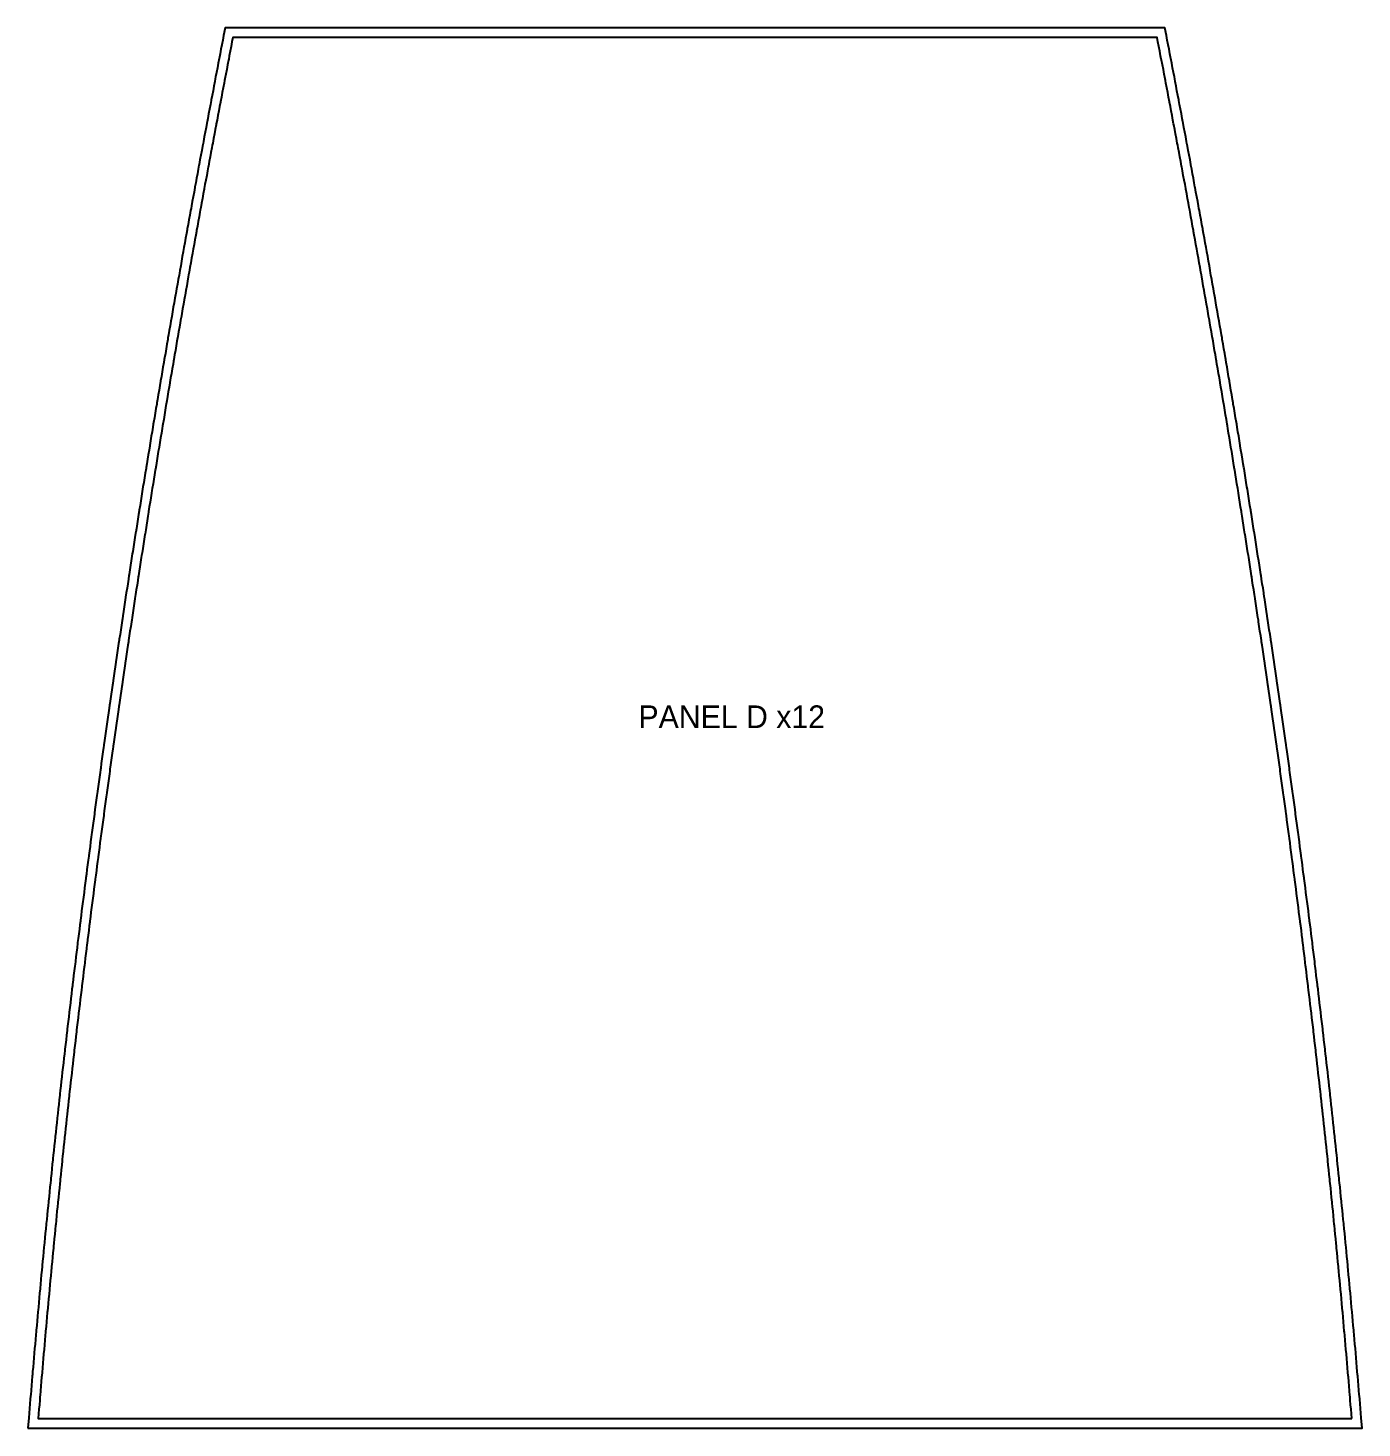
# Model space of a CAD drawing. Header units: millimetres. Extents: x 8 to 17190, y -602 to 3691.
# Drawn here: x 10936 to 14476, y -25 to 3690 of the extents above; entities that cross this region are included whole.
import ezdxf

# ---------------------------------------------------------------- set-up
doc = ezdxf.new("R2010")
doc.units = ezdxf.units.MM
for name, color, linetype in [('CUT', 7, 'Continuous'), ('NOTES', 7, 'Continuous'), ('SEW', 7, 'Continuous')]:
    doc.layers.add(name, color=color, linetype=linetype)

msp = doc.modelspace()

# ---------------------------------------------------------------- linework, layer by layer
at = {"layer": 'CUT'}
msp.add_lwpolyline([(10936.3, -25), (14476.4, -25), (14474.2, 2), (14474.2, 2.3), (14473.2, 14.5), (14472.2, 26.7), (14471.2, 39), (14470.2, 51.2), (14469.5, 59.3), (14469.2, 63.4), (14468.2, 75.7), (14467.1, 87.9), (14466.1, 100.1), (14465.1, 112.3), (14464.7, 116.7), (14464, 124.6), (14463, 136.8), (14461.9, 149), (14460.9, 161.3), (14459.8, 173.5), (14459.8, 174), (14458.8, 185.7), (14457.7, 197.9), (14456.6, 210.2), (14455.5, 222.4), (14454.7, 231.3), (14454.4, 234.6), (14453.3, 246.8), (14452.2, 259.1), (14451.1, 271.3), (14450, 283.5), (14449.6, 288.6), (14448.9, 295.8), (14447.8, 308), (14446.7, 320.2), (14445.6, 332.4), (14444.4, 344.7), (14444.3, 345.9), (14443.3, 356.9), (14442.1, 369.1), (14441, 381.4), (14439.8, 393.6), (14438.9, 403.2), (14438.7, 405.8), (14437.5, 418), (14436.3, 430.3), (14435.2, 442.5), (14434, 454.7), (14433.4, 460.6), (14432.8, 466.9), (14431.6, 479.2), (14430.4, 491.4), (14429.2, 503.6), (14428, 515.9), (14427.8, 517.9), (14426.8, 528.1), (14425.6, 540.3), (14424.3, 552.5), (14423.1, 564.8), (14422.1, 575.2), (14421.9, 577), (14420.6, 589.2), (14419.4, 601.5), (14418.1, 613.7), (14416.9, 625.9), (14416.2, 632.5), (14415.6, 638.1), (14414.4, 650.4), (14413.1, 662.6), (14411.8, 674.8), (14410.6, 687), (14410.3, 689.8), (14409.3, 699.3), (14408, 711.5), (14406.7, 723.7), (14405.4, 736), (14404.2, 747.1), (14404.1, 748.2), (14402.8, 760.4), (14401.5, 772.6), (14400.1, 784.9), (14398.8, 797.1), (14398, 804.4), (14397.5, 809.3), (14396.1, 821.6), (14394.8, 833.8), (14393.5, 846), (14392.1, 858.2), (14391.7, 861.8), (14390.8, 870.5), (14389.4, 882.7), (14388, 894.9), (14386.7, 907.1), (14385.3, 919.1), (14385.3, 919.4), (14383.9, 931.6), (14382.5, 943.8), (14381.1, 956.1), (14379.7, 968.3), (14378.8, 976.4), (14378.3, 980.5), (14376.9, 992.7), (14375.5, 1005), (14374.1, 1017.2), (14372.7, 1029.4), (14372.2, 1033.7), (14371.2, 1041.6), (14369.8, 1053.9), (14368.4, 1066.1), (14366.9, 1078.3), (14365.5, 1090.6), (14365.4, 1091), (14364, 1102.8), (14362.6, 1115), (14361.1, 1127.2), (14359.7, 1139.5), (14358.6, 1148.3), (14358.2, 1151.7), (14356.7, 1163.9), (14355.2, 1176.1), (14353.8, 1188.4), (14352.3, 1200.6), (14351.6, 1205.6), (14350.8, 1212.8), (14349.3, 1225.1), (14347.8, 1237.3), (14346.2, 1249.5), (14344.7, 1261.7), (14344.6, 1263), (14343.2, 1274), (14341.7, 1286.2), (14340.2, 1298.4), (14338.6, 1310.6), (14337.4, 1320.3), (14337.1, 1322.9), (14335.5, 1335.1), (14334, 1347.3), (14332.4, 1359.6), (14330.9, 1371.8), (14330.1, 1377.6), (14329.3, 1384), (14327.7, 1396.2), (14326.2, 1408.5), (14324.6, 1420.7), (14323, 1432.9), (14322.8, 1434.9), (14321.4, 1445.1), (14319.8, 1457.4), (14318.2, 1469.6), (14316.6, 1481.8), (14315.3, 1492.2), (14315, 1494), (14313.4, 1506.3), (14311.8, 1518.5), (14310.2, 1530.7), (14308.5, 1543), (14307.7, 1549.5), (14306.9, 1555.2), (14305.3, 1567.4), (14303.6, 1579.6), (14302, 1591.9), (14300.3, 1604.1), (14300, 1606.8), (14298.7, 1616.3), (14297, 1628.5), (14295.4, 1640.8), (14293.7, 1653), (14292.2, 1664.1), (14292, 1665.2), (14290.3, 1677.5), (14288.6, 1689.7), (14287, 1701.9), (14285.3, 1714.1), (14284.2, 1721.5), (14283.6, 1726.4), (14281.9, 1738.6), (14280.1, 1750.8), (14278.4, 1763), (14276.7, 1775.3), (14276.2, 1778.8), (14275, 1787.5), (14273.3, 1799.7), (14271.5, 1811.9), (14269.8, 1824.2), (14268.1, 1836.1), (14268.1, 1836.4), (14266.3, 1848.6), (14264.6, 1860.9), (14262.8, 1873.1), (14261, 1885.3), (14259.9, 1893.4), (14259.3, 1897.5), (14257.5, 1909.8), (14255.7, 1922), (14254, 1934.2), (14252.2, 1946.4), (14251.6, 1950.7), (14250.4, 1958.7), (14248.6, 1970.9), (14246.8, 1983.1), (14245, 1995.3), (14243.2, 2007.6), (14243.1, 2008), (14241.4, 2019.8), (14239.6, 2032), (14237.8, 2044.2), (14235.9, 2056.5), (14234.6, 2065.3), (14234.1, 2068.7), (14232.3, 2080.9), (14230.4, 2093.2), (14228.6, 2105.4), (14226.7, 2117.6), (14226, 2122.6), (14224.9, 2129.8), (14223, 2142.1), (14221.2, 2154.3), (14219.3, 2166.5), (14217.4, 2178.7), (14217.2, 2179.9), (14215.6, 2191), (14213.7, 2203.2), (14211.8, 2215.4), (14209.9, 2227.6), (14208.4, 2237.2), (14208, 2239.9), (14206.1, 2252.1), (14204.2, 2264.3), (14202.3, 2276.5), (14200.4, 2288.8), (14199.5, 2294.6), (14198.5, 2301), (14196.6, 2313.2), (14194.6, 2325.5), (14192.7, 2337.7), (14190.8, 2349.9), (14190.5, 2351.9), (14188.8, 2362.1), (14186.9, 2374.4), (14185, 2386.6), (14183, 2398.8), (14181.3, 2409.2), (14181, 2411), (14179.1, 2423.3), (14177.1, 2435.5), (14175.2, 2447.7), (14173.2, 2459.9), (14172.1, 2466.5), (14171.2, 2472.2), (14169.2, 2484.4), (14167.2, 2496.6), (14165.2, 2508.8), (14163.3, 2521.1), (14162.8, 2523.8), (14161.3, 2533.3), (14159.2, 2545.5), (14157.2, 2557.7), (14155.2, 2570), (14153.4, 2581.1), (14153.2, 2582.2), (14151.2, 2594.4), (14149.2, 2606.6), (14147.1, 2618.9), (14145.1, 2631.1), (14143.9, 2638.4), (14143.1, 2643.3), (14141, 2655.6), (14139, 2667.8), (14136.9, 2680), (14134.9, 2692.2), (14134.3, 2695.7), (14132.8, 2704.5), (14130.7, 2716.7), (14128.7, 2728.9), (14126.6, 2741.1), (14124.6, 2753), (14124.5, 2753.4), (14122.4, 2765.6), (14120.4, 2777.8), (14118.3, 2790), (14116.2, 2802.3), (14114.8, 2810.3), (14114.1, 2814.5), (14112, 2826.7), (14109.9, 2838.9), (14107.8, 2851.2), (14105.6, 2863.4), (14104.9, 2867.6), (14103.5, 2875.6), (14101.4, 2887.8), (14099.3, 2900.1), (14097.1, 2912.3), (14095, 2924.5), (14094.9, 2924.9), (14092.9, 2936.7), (14090.7, 2949), (14088.6, 2961.2), (14086.4, 2973.4), (14084.9, 2982.2), (14084.3, 2985.6), (14082.1, 2997.9), (14080, 3010.1), (14077.8, 3022.3), (14075.6, 3034.5), (14074.7, 3039.5), (14073.4, 3046.8), (14071.3, 3059), (14069.1, 3071.2), (14066.9, 3083.4), (14064.7, 3095.7), (14064.5, 3096.9), (14062.5, 3107.9), (14060.3, 3120.1), (14058.1, 3132.3), (14055.9, 3144.6), (14054.1, 3154.1), (14053.7, 3156.8), (14051.4, 3169), (14049.2, 3181.2), (14047, 3193.5), (14044.8, 3205.7), (14043.7, 3211.5), (14042.5, 3217.9), (14040.3, 3230.1), (14038.1, 3242.4), (14035.8, 3254.6), (14033.6, 3266.8), (14033.2, 3268.8), (14031.3, 3279), (14029.1, 3291.3), (14026.8, 3303.5), (14024.5, 3315.7), (14022.6, 3326.1), (14022.3, 3327.9), (14020, 3340.2), (14017.7, 3352.4), (14015.4, 3364.6), (14013.1, 3376.8), (14011.9, 3383.4), (14010.9, 3389.1), (14008.6, 3401.3), (14006.3, 3413.5), (14004, 3425.7), (14001.7, 3438), (14001.1, 3440.7), (13999.3, 3450.2), (13997, 3462.4), (13994.7, 3474.6), (13992.4, 3486.9), (13990.3, 3498), (13990.1, 3499.1), (13987.8, 3511.3), (13985.4, 3523.5), (13983.1, 3535.8), (13980.7, 3548), (13979.4, 3555.3), (13978.4, 3560.2), (13976.1, 3572.4), (13973.7, 3584.7), (13971.4, 3596.9), (13969, 3609.1), (13968.3, 3612.6), (13966.6, 3621.3), (13964.3, 3633.6), (13961.9, 3645.8), (13959.5, 3658), (13957.2, 3669.9), (13953.3, 3690.1), (11459.4, 3690.1), (11455.5, 3669.9), (11453.2, 3658), (11450.8, 3645.8), (11448.5, 3633.6), (11446.1, 3621.3), (11444.4, 3612.6), (11443.7, 3609.1), (11441.4, 3596.9), (11439, 3584.7), (11436.7, 3572.4), (11434.3, 3560.2), (11433.4, 3555.3), (11432, 3548), (11429.6, 3535.8), (11427.3, 3523.5), (11425, 3511.3), (11422.7, 3499.1), (11422.4, 3498), (11420.3, 3486.9), (11418, 3474.6), (11415.7, 3462.4), (11413.4, 3450.2), (11411.6, 3440.7), (11411.1, 3438), (11408.8, 3425.7), (11406.5, 3413.5), (11404.2, 3401.3), (11401.9, 3389.1), (11400.8, 3383.4), (11399.6, 3376.8), (11397.3, 3364.6), (11395, 3352.4), (11392.7, 3340.2), (11390.5, 3327.9), (11390.1, 3326.1), (11388.2, 3315.7), (11385.9, 3303.5), (11383.7, 3291.3), (11381.4, 3279), (11379.5, 3268.8), (11379.2, 3266.8), (11376.9, 3254.6), (11374.7, 3242.4), (11372.4, 3230.1), (11370.2, 3217.9), (11369, 3211.5), (11368, 3205.7), (11365.7, 3193.5), (11363.5, 3181.2), (11361.3, 3169), (11359.1, 3156.8), (11358.6, 3154.1), (11356.9, 3144.6), (11354.6, 3132.3), (11352.4, 3120.1), (11350.2, 3107.9), (11348.3, 3096.9), (11348, 3095.7), (11345.9, 3083.4), (11343.7, 3071.2), (11341.5, 3059), (11339.3, 3046.8), (11338, 3039.5), (11337.1, 3034.5), (11334.9, 3022.3), (11332.8, 3010.1), (11330.6, 2997.9), (11328.5, 2985.6), (11327.9, 2982.2), (11326.3, 2973.4), (11324.1, 2961.2), (11322, 2949), (11319.9, 2936.7), (11317.8, 2924.9), (11317.7, 2924.5), (11315.6, 2912.3), (11313.5, 2900.1), (11311.3, 2887.8), (11309.2, 2875.6), (11307.8, 2867.6), (11307.1, 2863.4), (11305, 2851.2), (11302.9, 2838.9), (11300.8, 2826.7), (11298.6, 2814.5), (11297.9, 2810.3), (11296.6, 2802.3), (11294.5, 2790), (11292.4, 2777.8), (11290.3, 2765.6), (11288.2, 2753.4), (11288.1, 2753), (11286.1, 2741.1), (11284.1, 2728.9), (11282, 2716.7), (11279.9, 2704.5), (11278.4, 2695.7), (11277.9, 2692.2), (11275.8, 2680), (11273.8, 2667.8), (11271.7, 2655.6), (11269.7, 2643.3), (11268.8, 2638.4), (11267.6, 2631.1), (11265.6, 2618.9), (11263.6, 2606.6), (11261.5, 2594.4), (11259.5, 2582.2), (11259.3, 2581.1), (11257.5, 2570), (11255.5, 2557.7), (11253.5, 2545.5), (11251.5, 2533.3), (11249.9, 2523.8), (11249.5, 2521.1), (11247.5, 2508.8), (11245.5, 2496.6), (11243.5, 2484.4), (11241.5, 2472.2), (11240.6, 2466.5), (11239.6, 2459.9), (11237.6, 2447.7), (11235.6, 2435.5), (11233.6, 2423.3), (11231.7, 2411), (11231.4, 2409.2), (11229.7, 2398.8), (11227.8, 2386.6), (11225.8, 2374.4), (11223.9, 2362.1), (11222.3, 2351.9), (11222, 2349.9), (11220, 2337.7), (11218.1, 2325.5), (11216.2, 2313.2), (11214.3, 2301), (11213.2, 2294.6), (11212.3, 2288.8), (11210.4, 2276.5), (11208.5, 2264.3), (11206.6, 2252.1), (11204.7, 2239.9), (11204.3, 2237.2), (11202.8, 2227.6), (11200.9, 2215.4), (11199.1, 2203.2), (11197.2, 2191), (11195.5, 2179.9), (11195.3, 2178.7), (11193.4, 2166.5), (11191.6, 2154.3), (11189.7, 2142.1), (11187.8, 2129.8), (11186.8, 2122.6), (11186, 2117.6), (11184.1, 2105.4), (11182.3, 2093.2), (11180.5, 2080.9), (11178.6, 2068.7), (11178.1, 2065.3), (11176.8, 2056.5), (11175, 2044.2), (11173.2, 2032), (11171.3, 2019.8), (11169.6, 2008), (11169.5, 2007.6), (11167.7, 1995.3), (11165.9, 1983.1), (11164.1, 1970.9), (11162.3, 1958.7), (11161.2, 1950.7), (11160.6, 1946.4), (11158.8, 1934.2), (11157, 1922), (11155.2, 1909.8), (11153.4, 1897.5), (11152.8, 1893.4), (11151.7, 1885.3), (11149.9, 1873.1), (11148.2, 1860.9), (11146.4, 1848.6), (11144.7, 1836.4), (11144.6, 1836.1), (11142.9, 1824.2), (11141.2, 1811.9), (11139.5, 1799.7), (11137.7, 1787.5), (11136.5, 1778.8), (11136, 1775.3), (11134.3, 1763), (11132.6, 1750.8), (11130.9, 1738.6), (11129.2, 1726.4), (11128.5, 1721.5), (11127.5, 1714.1), (11125.8, 1701.9), (11124.1, 1689.7), (11122.4, 1677.5), (11120.7, 1665.2), (11120.6, 1664.1), (11119.1, 1653), (11117.4, 1640.8), (11115.7, 1628.5), (11114.1, 1616.3), (11112.8, 1606.8), (11112.4, 1604.1), (11110.7, 1591.9), (11109.1, 1579.6), (11107.5, 1567.4), (11105.8, 1555.2), (11105.1, 1549.5), (11104.2, 1543), (11102.6, 1530.7), (11100.9, 1518.5), (11099.3, 1506.3), (11097.7, 1494), (11097.5, 1492.2), (11096.1, 1481.8), (11094.5, 1469.6), (11092.9, 1457.4), (11091.3, 1445.1), (11090, 1434.9), (11089.7, 1432.9), (11088.1, 1420.7), (11086.6, 1408.5), (11085, 1396.2), (11083.4, 1384), (11082.6, 1377.6), (11081.9, 1371.8), (11080.3, 1359.6), (11078.7, 1347.3), (11077.2, 1335.1), (11075.6, 1322.9), (11075.3, 1320.3), (11074.1, 1310.6), (11072.6, 1298.4), (11071, 1286.2), (11069.5, 1274), (11068.1, 1263), (11068, 1261.7), (11066.5, 1249.5), (11065, 1237.3), (11063.5, 1225.1), (11062, 1212.8), (11061.1, 1205.6), (11060.5, 1200.6), (11059, 1188.4), (11057.5, 1176.1), (11056, 1163.9), (11054.5, 1151.7), (11054.1, 1148.3), (11053.1, 1139.5), (11051.6, 1127.2), (11050.1, 1115), (11048.7, 1102.8), (11047.3, 1091), (11047.2, 1090.6), (11045.8, 1078.3), (11044.3, 1066.1), (11042.9, 1053.9), (11041.5, 1041.6), (11040.6, 1033.7), (11040.1, 1029.4), (11038.6, 1017.2), (11037.2, 1005), (11035.8, 992.7), (11034.4, 980.5), (11033.9, 976.4), (11033, 968.3), (11031.6, 956.1), (11030.2, 943.8), (11028.8, 931.6), (11027.4, 919.4), (11027.4, 919.1), (11026.1, 907.1), (11024.7, 894.9), (11023.3, 882.7), (11022, 870.5), (11021, 861.8), (11020.6, 858.2), (11019.3, 846), (11017.9, 833.8), (11016.6, 821.6), (11015.3, 809.3), (11014.7, 804.4), (11013.9, 797.1), (11012.6, 784.9), (11011.3, 772.6), (11010, 760.4), (11008.7, 748.2), (11008.5, 747.1), (11007.3, 736), (11006, 723.7), (11004.8, 711.5), (11003.5, 699.3), (11002.5, 689.8), (11002.2, 687), (11000.9, 674.8), (10999.6, 662.6), (10998.4, 650.4), (10997.1, 638.1), (10996.5, 632.5), (10995.8, 625.9), (10994.6, 613.7), (10993.3, 601.5), (10992.1, 589.2), (10990.9, 577), (10990.7, 575.2), (10989.6, 564.8), (10988.4, 552.5), (10987.2, 540.3), (10986, 528.1), (10984.9, 517.9), (10984.7, 515.9), (10983.5, 503.6), (10982.3, 491.4), (10981.1, 479.2), (10979.9, 466.9), (10979.3, 460.6), (10978.8, 454.7), (10977.6, 442.5), (10976.4, 430.3), (10975.2, 418), (10974.1, 405.8), (10973.8, 403.2), (10972.9, 393.6), (10971.7, 381.4), (10970.6, 369.1), (10969.5, 356.9), (10968.4, 345.9), (10968.3, 344.7), (10967.2, 332.4), (10966.1, 320.2), (10964.9, 308), (10963.8, 295.8), (10963.2, 288.6), (10962.7, 283.5), (10961.6, 271.3), (10960.5, 259.1), (10959.4, 246.8), (10958.3, 234.6), (10958, 231.3), (10957.2, 222.4), (10956.1, 210.2), (10955.1, 197.9), (10954, 185.7), (10953, 174), (10952.9, 173.5), (10951.9, 161.3), (10950.8, 149), (10949.7, 136.8), (10948.7, 124.6), (10948, 116.7), (10947.7, 112.3), (10946.6, 100.1), (10945.6, 87.9), (10944.6, 75.7), (10943.6, 63.4), (10943.2, 59.3), (10942.5, 51.2), (10941.5, 39), (10940.5, 26.7), (10939.5, 14.5), (10938.5, 2.3), (10938.5, 2)], close=True, dxfattribs=at)
at = {"layer": 'SEW'}
msp.add_lwpolyline([(14449.3, 0), (14449.3, 0.3), (14448.3, 12.5), (14447.3, 24.7), (14446.3, 36.9), (14445.3, 49.1), (14444.6, 57.3), (14444.3, 61.4), (14443.2, 73.6), (14442.2, 85.8), (14441.2, 98), (14440.2, 110.2), (14439.8, 114.5), (14439.1, 122.4), (14438.1, 134.7), (14437, 146.9), (14436, 159.1), (14434.9, 171.3), (14434.9, 171.8), (14433.8, 183.5), (14432.8, 195.7), (14431.7, 208), (14430.6, 220.2), (14429.8, 229.1), (14429.5, 232.4), (14428.4, 244.6), (14427.3, 256.8), (14426.2, 269.1), (14425.1, 281.3), (14424.7, 286.3), (14424, 293.5), (14422.9, 305.7), (14421.8, 317.9), (14420.7, 330.1), (14419.5, 342.4), (14419.4, 343.6), (14418.4, 354.6), (14417.2, 366.8), (14416.1, 379), (14414.9, 391.2), (14414, 400.9), (14413.8, 403.4), (14412.6, 415.7), (14411.4, 427.9), (14410.3, 440.1), (14409.1, 452.3), (14408.5, 458.1), (14407.9, 464.5), (14406.7, 476.7), (14405.5, 489), (14404.3, 501.2), (14403.1, 513.4), (14402.9, 515.4), (14401.9, 525.6), (14400.7, 537.8), (14399.5, 550.1), (14398.2, 562.3), (14397.2, 572.7), (14397, 574.5), (14395.8, 586.7), (14394.5, 598.9), (14393.3, 611.1), (14392, 623.4), (14391.3, 629.9), (14390.8, 635.6), (14389.5, 647.8), (14388.2, 660), (14387, 672.2), (14385.7, 684.4), (14385.4, 687.2), (14384.4, 696.7), (14383.1, 708.9), (14381.8, 721.1), (14380.5, 733.3), (14379.3, 744.5), (14379.2, 745.5), (14377.9, 757.7), (14376.6, 770), (14375.3, 782.2), (14374, 794.4), (14373.2, 801.7), (14372.6, 806.6), (14371.3, 818.8), (14370, 831), (14368.6, 843.3), (14367.3, 855.5), (14366.9, 859), (14365.9, 867.7), (14364.5, 879.9), (14363.2, 892.1), (14361.8, 904.4), (14360.5, 916.3), (14360.4, 916.6), (14359.1, 928.8), (14357.7, 941), (14356.3, 953.2), (14354.9, 965.4), (14354, 973.5), (14353.5, 977.7), (14352.1, 989.9), (14350.7, 1002.1), (14349.3, 1014.3), (14347.8, 1026.5), (14347.3, 1030.8), (14346.4, 1038.7), (14345, 1051), (14343.6, 1063.2), (14342.1, 1075.4), (14340.7, 1087.6), (14340.6, 1088.1), (14339.2, 1099.8), (14337.8, 1112), (14336.3, 1124.3), (14334.8, 1136.5), (14333.8, 1145.3), (14333.4, 1148.7), (14331.9, 1160.9), (14330.4, 1173.1), (14328.9, 1185.4), (14327.4, 1197.6), (14326.8, 1202.6), (14326, 1209.8), (14324.5, 1222), (14322.9, 1234.2), (14321.4, 1246.4), (14319.9, 1258.7), (14319.8, 1259.9), (14318.4, 1270.9), (14316.9, 1283.1), (14315.4, 1295.3), (14313.8, 1307.5), (14312.6, 1317.1), (14312.3, 1319.7), (14310.7, 1332), (14309.2, 1344.2), (14307.6, 1356.4), (14306.1, 1368.6), (14305.3, 1374.4), (14304.5, 1380.8), (14302.9, 1393), (14301.4, 1405.3), (14299.8, 1417.5), (14298.2, 1429.7), (14298, 1431.7), (14296.6, 1441.9), (14295, 1454.1), (14293.4, 1466.3), (14291.8, 1478.6), (14290.5, 1488.9), (14290.2, 1490.8), (14288.6, 1503), (14287, 1515.2), (14285.4, 1527.4), (14283.8, 1539.7), (14282.9, 1546.2), (14282.1, 1551.9), (14280.5, 1564.1), (14278.9, 1576.3), (14277.2, 1588.5), (14275.6, 1600.7), (14275.2, 1603.5), (14273.9, 1613), (14272.2, 1625.2), (14270.6, 1637.4), (14268.9, 1649.6), (14267.4, 1660.7), (14267.2, 1661.8), (14265.6, 1674), (14263.9, 1686.3), (14262.2, 1698.5), (14260.5, 1710.7), (14259.5, 1718), (14258.8, 1722.9), (14257.1, 1735.1), (14255.4, 1747.3), (14253.7, 1759.6), (14252, 1771.8), (14251.5, 1775.3), (14250.2, 1784), (14248.5, 1796.2), (14246.8, 1808.4), (14245, 1820.7), (14243.4, 1832.5), (14243.3, 1832.9), (14241.6, 1845.1), (14239.8, 1857.3), (14238.1, 1869.5), (14236.3, 1881.7), (14235.1, 1889.8), (14234.5, 1894), (14232.8, 1906.2), (14231, 1918.4), (14229.2, 1930.6), (14227.4, 1942.8), (14226.8, 1947.1), (14225.7, 1955), (14223.9, 1967.3), (14222.1, 1979.5), (14220.3, 1991.7), (14218.5, 2003.9), (14218.4, 2004.4), (14216.7, 2016.1), (14214.8, 2028.3), (14213, 2040.6), (14211.2, 2052.8), (14209.9, 2061.6), (14209.4, 2065), (14207.5, 2077.2), (14205.7, 2089.4), (14203.9, 2101.6), (14202, 2113.9), (14201.3, 2118.9), (14200.2, 2126.1), (14198.3, 2138.3), (14196.5, 2150.5), (14194.6, 2162.7), (14192.7, 2175), (14192.5, 2176.2), (14190.8, 2187.2), (14189, 2199.4), (14187.1, 2211.6), (14185.2, 2223.8), (14183.7, 2233.4), (14183.3, 2236), (14181.4, 2248.3), (14179.5, 2260.5), (14177.6, 2272.7), (14175.7, 2284.9), (14174.8, 2290.7), (14173.8, 2297.1), (14171.9, 2309.3), (14169.9, 2321.6), (14168, 2333.8), (14166.1, 2346), (14165.8, 2348), (14164.1, 2358.2), (14162.2, 2370.4), (14160.3, 2382.6), (14158.3, 2394.9), (14156.7, 2405.2), (14156.4, 2407.1), (14154.4, 2419.3), (14152.4, 2431.5), (14150.5, 2443.7), (14148.5, 2456), (14147.4, 2462.5), (14146.5, 2468.2), (14144.5, 2480.4), (14142.6, 2492.6), (14140.6, 2504.8), (14138.6, 2517), (14138.1, 2519.8), (14136.6, 2529.3), (14134.6, 2541.5), (14132.6, 2553.7), (14130.6, 2565.9), (14128.7, 2577), (14128.5, 2578.1), (14126.5, 2590.3), (14124.5, 2602.6), (14122.5, 2614.8), (14120.4, 2627), (14119.2, 2634.3), (14118.4, 2639.2), (14116.4, 2651.4), (14114.3, 2663.6), (14112.3, 2675.9), (14110.2, 2688.1), (14109.6, 2691.6), (14108.2, 2700.3), (14106.1, 2712.5), (14104, 2724.7), (14102, 2736.9), (14099.9, 2748.8), (14099.9, 2749.2), (14097.8, 2761.4), (14095.7, 2773.6), (14093.6, 2785.8), (14091.5, 2798), (14090.2, 2806.1), (14089.4, 2810.3), (14087.3, 2822.5), (14085.2, 2834.7), (14083.1, 2846.9), (14081, 2859.1), (14080.3, 2863.4), (14078.9, 2871.3), (14076.8, 2883.6), (14074.7, 2895.8), (14072.5, 2908), (14070.4, 2920.2), (14070.3, 2920.6), (14068.2, 2932.4), (14066.1, 2944.6), (14064, 2956.9), (14061.8, 2969.1), (14060.3, 2977.9), (14059.7, 2981.3), (14057.5, 2993.5), (14055.3, 3005.7), (14053.2, 3017.9), (14051, 3030.2), (14050.1, 3035.2), (14048.8, 3042.4), (14046.6, 3054.6), (14044.5, 3066.8), (14042.3, 3079), (14040.1, 3091.3), (14039.9, 3092.4), (14037.9, 3103.5), (14035.7, 3115.7), (14033.5, 3127.9), (14031.3, 3140.1), (14029.5, 3149.7), (14029.1, 3152.3), (14026.8, 3164.6), (14024.6, 3176.8), (14022.4, 3189), (14020.2, 3201.2), (14019.1, 3207), (14017.9, 3213.4), (14015.7, 3225.6), (14013.5, 3237.9), (14011.2, 3250.1), (14009, 3262.3), (14008.6, 3264.2), (14006.7, 3274.5), (14004.5, 3286.7), (14002.2, 3298.9), (13999.9, 3311.2), (13998, 3321.5), (13997.7, 3323.4), (13995.4, 3335.6), (13993.1, 3347.8), (13990.8, 3360), (13988.6, 3372.2), (13987.3, 3378.8), (13986.3, 3384.5), (13984, 3396.7), (13981.7, 3408.9), (13979.4, 3421.1), (13977.1, 3433.3), (13976.6, 3436), (13974.8, 3445.6), (13972.5, 3457.8), (13970.2, 3470), (13967.8, 3482.2), (13965.7, 3493.3), (13965.5, 3494.4), (13963.2, 3506.6), (13960.9, 3518.9), (13958.5, 3531.1), (13956.2, 3543.3), (13954.8, 3550.6), (13953.9, 3555.5), (13951.5, 3567.7), (13949.2, 3579.9), (13946.8, 3592.2), (13944.4, 3604.4), (13943.8, 3607.8), (13942.1, 3616.6), (13939.7, 3628.8), (13937.4, 3641), (13935, 3653.2), (13932.7, 3665.1), (11480, 3665.1), (11477.7, 3653.2), (11475.4, 3641), (11473, 3628.8), (11470.6, 3616.6), (11468.9, 3607.8), (11468.3, 3604.4), (11465.9, 3592.2), (11463.6, 3579.9), (11461.2, 3567.7), (11458.9, 3555.5), (11457.9, 3550.6), (11456.5, 3543.3), (11454.2, 3531.1), (11451.9, 3518.9), (11449.5, 3506.6), (11447.2, 3494.4), (11447, 3493.3), (11444.9, 3482.2), (11442.6, 3470), (11440.3, 3457.8), (11437.9, 3445.6), (11436.1, 3436), (11435.6, 3433.3), (11433.3, 3421.1), (11431, 3408.9), (11428.7, 3396.7), (11426.5, 3384.5), (11425.4, 3378.8), (11424.2, 3372.2), (11421.9, 3360), (11419.6, 3347.8), (11417.3, 3335.6), (11415.1, 3323.4), (11414.7, 3321.5), (11412.8, 3311.2), (11410.5, 3298.9), (11408.3, 3286.7), (11406, 3274.5), (11404.1, 3264.2), (11403.8, 3262.3), (11401.5, 3250.1), (11399.3, 3237.9), (11397, 3225.6), (11394.8, 3213.4), (11393.6, 3207), (11392.6, 3201.2), (11390.3, 3189), (11388.1, 3176.8), (11385.9, 3164.6), (11383.7, 3152.3), (11383.2, 3149.7), (11381.5, 3140.1), (11379.3, 3127.9), (11377, 3115.7), (11374.8, 3103.5), (11372.9, 3092.4), (11372.7, 3091.3), (11370.5, 3079), (11368.3, 3066.8), (11366.1, 3054.6), (11363.9, 3042.4), (11362.6, 3035.2), (11361.7, 3030.2), (11359.6, 3017.9), (11357.4, 3005.7), (11355.2, 2993.5), (11353.1, 2981.3), (11352.5, 2977.9), (11350.9, 2969.1), (11348.8, 2956.9), (11346.6, 2944.6), (11344.5, 2932.4), (11342.4, 2920.6), (11342.3, 2920.2), (11340.2, 2908), (11338.1, 2895.8), (11336, 2883.6), (11333.8, 2871.3), (11332.4, 2863.4), (11331.7, 2859.1), (11329.6, 2846.9), (11327.5, 2834.7), (11325.4, 2822.5), (11323.3, 2810.3), (11322.6, 2806.1), (11321.2, 2798), (11319.1, 2785.8), (11317, 2773.6), (11314.9, 2761.4), (11312.8, 2749.2), (11312.8, 2748.8), (11310.8, 2736.9), (11308.7, 2724.7), (11306.6, 2712.5), (11304.6, 2700.3), (11303.1, 2691.6), (11302.5, 2688.1), (11300.5, 2675.9), (11298.4, 2663.6), (11296.4, 2651.4), (11294.3, 2639.2), (11293.5, 2634.3), (11292.3, 2627), (11290.3, 2614.8), (11288.2, 2602.6), (11286.2, 2590.3), (11284.2, 2578.1), (11284, 2577), (11282.2, 2565.9), (11280.2, 2553.7), (11278.2, 2541.5), (11276.2, 2529.3), (11274.6, 2519.8), (11274.2, 2517), (11272.2, 2504.8), (11270.2, 2492.6), (11268.2, 2480.4), (11266.2, 2468.2), (11265.3, 2462.5), (11264.2, 2456), (11262.3, 2443.7), (11260.3, 2431.5), (11258.3, 2419.3), (11256.4, 2407.1), (11256.1, 2405.2), (11254.4, 2394.9), (11252.5, 2382.6), (11250.5, 2370.4), (11248.6, 2358.2), (11247, 2348), (11246.6, 2346), (11244.7, 2333.8), (11242.8, 2321.6), (11240.9, 2309.3), (11238.9, 2297.1), (11237.9, 2290.7), (11237, 2284.9), (11235.1, 2272.7), (11233.2, 2260.5), (11231.3, 2248.3), (11229.4, 2236), (11229, 2233.4), (11227.5, 2223.8), (11225.6, 2211.6), (11223.8, 2199.4), (11221.9, 2187.2), (11220.2, 2176.2), (11220, 2175), (11218.1, 2162.7), (11216.3, 2150.5), (11214.4, 2138.3), (11212.6, 2126.1), (11211.5, 2118.9), (11210.7, 2113.9), (11208.9, 2101.6), (11207, 2089.4), (11205.2, 2077.2), (11203.4, 2065), (11202.9, 2061.6), (11201.5, 2052.8), (11199.7, 2040.6), (11197.9, 2028.3), (11196.1, 2016.1), (11194.3, 2004.4), (11194.3, 2003.9), (11192.5, 1991.7), (11190.7, 1979.5), (11188.9, 1967.3), (11187.1, 1955), (11185.9, 1947.1), (11185.3, 1942.8), (11183.5, 1930.6), (11181.7, 1918.4), (11180, 1906.2), (11178.2, 1894), (11177.6, 1889.8), (11176.4, 1881.7), (11174.7, 1869.5), (11172.9, 1857.3), (11171.2, 1845.1), (11169.4, 1832.9), (11169.4, 1832.5), (11167.7, 1820.7), (11165.9, 1808.4), (11164.2, 1796.2), (11162.5, 1784), (11161.3, 1775.3), (11160.8, 1771.8), (11159.1, 1759.6), (11157.3, 1747.3), (11155.6, 1735.1), (11153.9, 1722.9), (11153.3, 1718), (11152.2, 1710.7), (11150.5, 1698.5), (11148.9, 1686.3), (11147.2, 1674), (11145.5, 1661.8), (11145.3, 1660.7), (11143.8, 1649.6), (11142.2, 1637.4), (11140.5, 1625.2), (11138.8, 1613), (11137.5, 1603.5), (11137.2, 1600.7), (11135.5, 1588.5), (11133.9, 1576.3), (11132.2, 1564.1), (11130.6, 1551.9), (11129.8, 1546.2), (11129, 1539.7), (11127.3, 1527.4), (11125.7, 1515.2), (11124.1, 1503), (11122.5, 1490.8), (11122.3, 1488.9), (11120.9, 1478.6), (11119.3, 1466.3), (11117.7, 1454.1), (11116.1, 1441.9), (11114.8, 1431.7), (11114.5, 1429.7), (11112.9, 1417.5), (11111.4, 1405.3), (11109.8, 1393), (11108.2, 1380.8), (11107.4, 1374.4), (11106.7, 1368.6), (11105.1, 1356.4), (11103.5, 1344.2), (11102, 1332), (11100.5, 1319.7), (11100.1, 1317.1), (11098.9, 1307.5), (11097.4, 1295.3), (11095.8, 1283.1), (11094.3, 1270.9), (11093, 1259.9), (11092.8, 1258.7), (11091.3, 1246.4), (11089.8, 1234.2), (11088.3, 1222), (11086.8, 1209.8), (11085.9, 1202.6), (11085.3, 1197.6), (11083.8, 1185.4), (11082.3, 1173.1), (11080.8, 1160.9), (11079.4, 1148.7), (11079, 1145.3), (11077.9, 1136.5), (11076.4, 1124.3), (11075, 1112), (11073.5, 1099.8), (11072.1, 1088.1), (11072.1, 1087.6), (11070.6, 1075.4), (11069.2, 1063.2), (11067.7, 1051), (11066.3, 1038.7), (11065.4, 1030.8), (11064.9, 1026.5), (11063.5, 1014.3), (11062.1, 1002.1), (11060.6, 989.9), (11059.2, 977.7), (11058.8, 973.5), (11057.8, 965.4), (11056.4, 953.2), (11055.1, 941), (11053.7, 928.8), (11052.3, 916.6), (11052.3, 916.3), (11050.9, 904.4), (11049.5, 892.1), (11048.2, 879.9), (11046.8, 867.7), (11045.9, 859), (11045.5, 855.5), (11044.1, 843.3), (11042.8, 831), (11041.4, 818.8), (11040.1, 806.6), (11039.6, 801.7), (11038.8, 794.4), (11037.5, 782.2), (11036.1, 770), (11034.8, 757.7), (11033.5, 745.5), (11033.4, 744.5), (11032.2, 733.3), (11030.9, 721.1), (11029.6, 708.9), (11028.3, 696.7), (11027.3, 687.2), (11027, 684.4), (11025.8, 672.2), (11024.5, 660), (11023.2, 647.8), (11022, 635.6), (11021.4, 629.9), (11020.7, 623.4), (11019.5, 611.1), (11018.2, 598.9), (11017, 586.7), (11015.7, 574.5), (11015.5, 572.7), (11014.5, 562.3), (11013.3, 550.1), (11012, 537.8), (11010.8, 525.6), (11009.8, 515.4), (11009.6, 513.4), (11008.4, 501.2), (11007.2, 489), (11006, 476.7), (11004.8, 464.5), (11004.2, 458.1), (11003.6, 452.3), (11002.5, 440.1), (11001.3, 427.9), (11000.1, 415.7), (10999, 403.4), (10998.7, 400.9), (10997.8, 391.2), (10996.6, 379), (10995.5, 366.8), (10994.3, 354.6), (10993.3, 343.6), (10993.2, 342.4), (10992.1, 330.1), (10990.9, 317.9), (10989.8, 305.7), (10988.7, 293.5), (10988.1, 286.3), (10987.6, 281.3), (10986.5, 269.1), (10985.4, 256.8), (10984.3, 244.6), (10983.2, 232.4), (10982.9, 229.1), (10982.1, 220.2), (10981, 208), (10980, 195.7), (10978.9, 183.5), (10977.9, 171.8), (10977.8, 171.3), (10976.8, 159.1), (10975.7, 146.9), (10974.7, 134.7), (10973.6, 122.4), (10972.9, 114.5), (10972.6, 110.2), (10971.5, 98), (10970.5, 85.8), (10969.5, 73.6), (10968.5, 61.4), (10968.1, 57.3), (10967.5, 49.1), (10966.5, 36.9), (10965.5, 24.7), (10964.5, 12.5), (10963.5, 0.3), (10963.4, 0)], close=True, dxfattribs=at)

# ---------------------------------------------------------------- texts
at = {"layer": 'NOTES'}
msp.add_text('PANEL D x12', height=60, dxfattribs=at).set_placement((12556.4, 1832.5))

doc.saveas('drawing.dxf')
